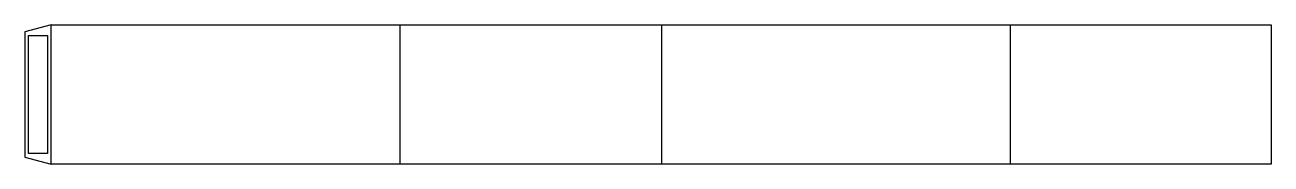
# Model space of a CAD drawing. Header units: millimetres. Extents: x 0 to 716, y 0 to 80.
import ezdxf

# ---------------------------------------------------------------- set-up
doc = ezdxf.new("R2010")
doc.units = ezdxf.units.MM
for name, color, linetype in [('CREASE', 5, 'CONTINUOUS'), ('CUT', 1, 'CONTINUOUS'), ('GLUE', 2, 'CONTINUOUS')]:
    doc.layers.add(name, color=color, linetype=linetype)

msp = doc.modelspace()

# ---------------------------------------------------------------- linework, layer by layer
at = {"layer": 'CREASE'}
for p, q in [((15, 0), (15, 80)), ((215.45, 80), (215.45, 0)), ((365.9, 80), (365.9, 0)), ((566.35, 80), (566.35, 0))]:
    msp.add_line(p, q, dxfattribs=at)
at = {"layer": 'CUT'}
for p, q in [((15, 80), (0, 75.981)), ((15, 80), (215.45, 80)), ((215.45, 80), (365.9, 80)), ((365.9, 80), (566.35, 80)), ((566.35, 80), (716.35, 80)), ((716.35, 80), (716.35, 0)), ((0, 75.981), (0, 4.019)), ((0, 4.019), (15, 0)), ((215.45, 0), (15, 0)), ((365.9, 0), (215.45, 0)), ((566.35, 0), (365.9, 0)), ((716.35, 0), (566.35, 0))]:
    msp.add_line(p, q, dxfattribs=at)
at = {"layer": 'GLUE'}
for p, q in [((2, 73.981), (13, 73.981)), ((2, 6.019), (2, 73.981)), ((13, 73.981), (13, 6.019)), ((13, 6.019), (2, 6.019))]:
    msp.add_line(p, q, dxfattribs=at)

doc.saveas('drawing.dxf')
